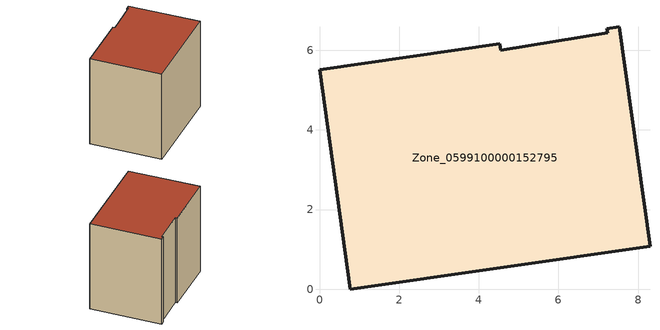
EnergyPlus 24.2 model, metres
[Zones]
Zone_0599100000152795
 floor ground (C_G): 4.55,6.01 7.24,6.44 7.22,6.55 7.53,6.59 8.3,1.08 0.77,0 0,5.51 4.53,6.16 z0
 wall outside (C_F): 8.3,1.08 7.53,6.59 7.22,6.55 7.24,6.44 4.55,6.01 4.53,6.16 0,5.51 0.77,0 8.3,1.08 z0:7.24
 roof outside (C_R): 7.53,6.59 7.22,6.55 7.24,6.44 4.55,6.01 4.53,6.16 0,5.51 0.77,0 8.3,1.08 z7.24
[BUILDING]
Pand.0599100000152795: North Axis=0; Terrain=City; Loads Convergence Tolerance Value=0.04; Temperature Convergence Tolerance Value=0.4; Solar Distribution=FullExterior; Maximum Number of Warmup Days=25; Minimum Number of Warmup Days=1
[Site:Location]
Rotterdam.The.Hague.AP_ZH_NLD Design_Conditions: Latitude=51.96; Longitude=4.45; Time Zone=1; Elevation=-4.5
[SITE:GROUNDTEMPERATURE:BUILDINGSURFACE]
18, 18, 18, 18, 18, 18, 18, 18, 18, 18, 18, 18
[MATERIAL] Thermal Absorptance=0.9; Solar Absorptance=0.7; Visible Absorptance=0.7
Name | Roughness | Thickness | Conductivity | Density | Specific Heat
G.TC.1946 | MediumSmooth | 0.15 | 1 | 540 | 1210
F.TC.1946 | Rough | 0.3 | 0.857143 | 1920 | 840
R.TC.1946 | MediumRough | 0.2 | 0.909091 | 1500 | 1000
[CONSTRUCTION]
C_G: G.TC.1946
C_F: F.TC.1946
C_R: R.TC.1946
[ZONE]
Zone_0599100000152795: Type=1; Multiplier=1; Ceiling Height=Autocalculate; Volume=Autocalculate; Floor Area=autocalculate; Part of Total Floor Area=Yes
[ZONEINFILTRATION:DESIGNFLOWRATE]
Infil_Zone_0599100000152795: Zone or ZoneList or Space or SpaceList=Zone_0599100000152795; Schedule=AlwaysOn; Design Flow Rate Calculation Method=Flow/Area; Flow Rate per Floor Area=0.003; Constant Term Coefficient=1; Temperature Term Coefficient=0; Velocity Term Coefficient=0; Velocity Squared Term Coefficient=0
[HVACTEMPLATE:ZONE:IDEALLOADSAIRSYSTEM]
Zone_0599100000152795: Maximum Heating Supply Air Temperature=50; Minimum Cooling Supply Air Temperature=13; Maximum Heating Supply Air Humidity Ratio=0.0156; Minimum Cooling Supply Air Humidity Ratio=0.0077; Heating Limit=NoLimit; Cooling Limit=NoLimit; Dehumidification Control Type=ConstantSensibleHeatRatio; Cooling Sensible Heat Ratio=0.7; Dehumidification Setpoint=60; Humidification Control Type=None; Humidification Setpoint=30; Outdoor Air Method=None; Outdoor Air Flow Rate per Person=0.00944; Outdoor Air Flow Rate per Zone Floor Area=0; Outdoor Air Flow Rate per Zone=0; Demand Controlled Ventilation Type=None; Outdoor Air Economizer Type=NoEconomizer; Heat Recovery Type=None; Sensible Heat Recovery Effectiveness=0.7; Latent Heat Recovery Effectiveness=0.65
[ZONECONTROL:THERMOSTAT]
ThermostatControl_Zone_0599100000152795: Zone or ZoneList=Zone_0599100000152795; Control Type Schedule=DualSetpointControlType; Control 1=Thermostat_Zone_0599100000152795; Temperature Difference Between Cutout And Setpoint=0
[THERMOSTATSETPOINT:DUALSETPOINT]
Thermostat_Zone_0599100000152795: Heating Setpoint Temperature Schedule=HeatingSetpoint_Zone_0599100000152795; Cooling Setpoint Temperature Schedule=CoolingSetpoint_Zone_0599100000152795
[SCHEDULE:COMPACT]
HeatingSetpoint_Zone_0599100000152795: Through: 12/31, For: AllDays, Until: 24:00, 21
CoolingSetpoint_Zone_0599100000152795: Through: 12/31, For: AllDays, Until: 24:00, 24
DualSetpointControlType: Through: 12/31, For: AllDays, Until: 24:00, 4
AlwaysOn: Through: 12/31, For: AllDays, Until: 24:00, 1
